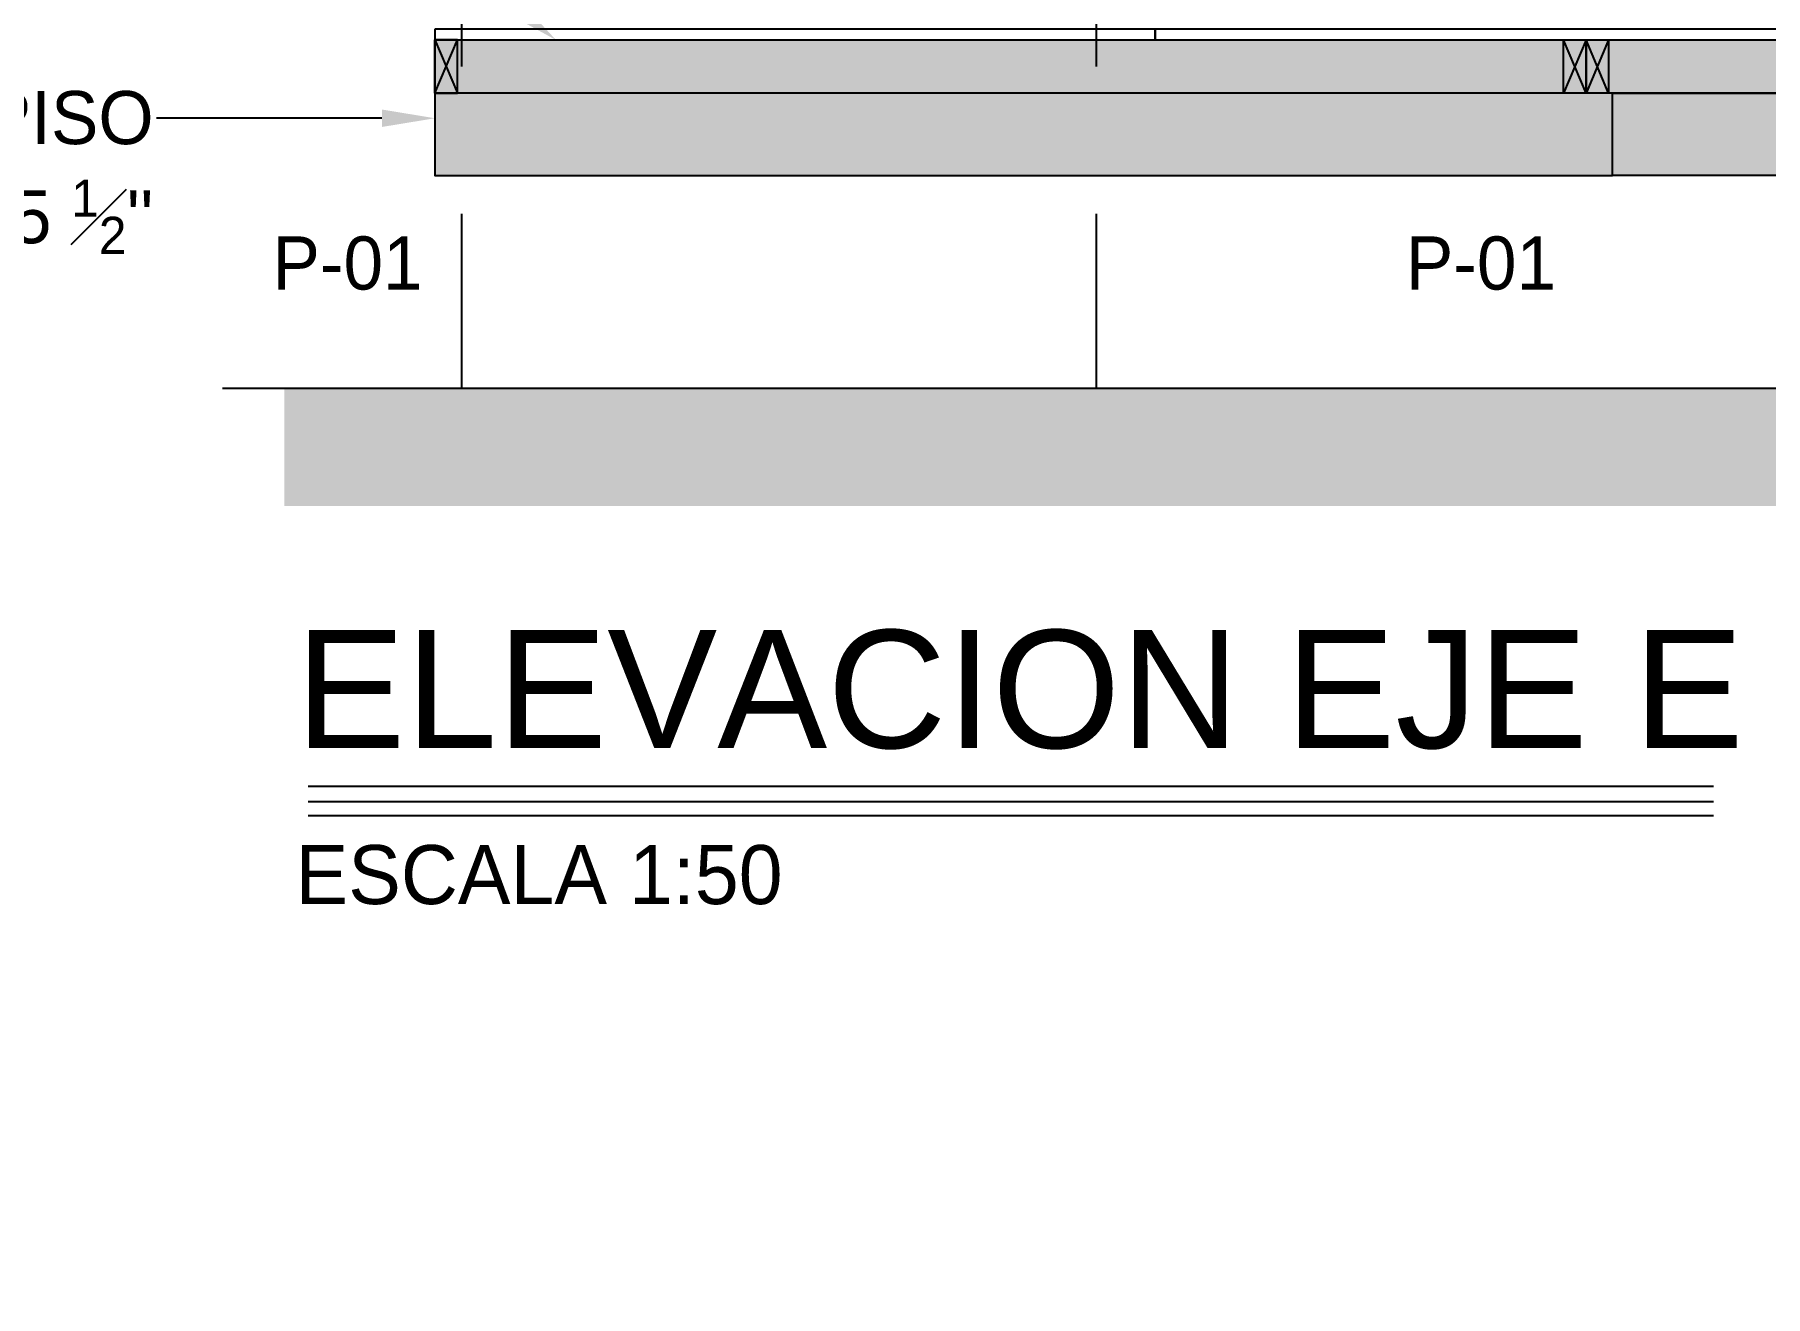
# Model space of a CAD drawing. Header units: millimetres. Extents: x 19438 to 19711, y 4351 to 4752.
# Drawn here: x 19466.269 to 19469.201, y 4515.826 to 4517.964 of the extents above; entities that cross this region are included whole.
import ezdxf
from ezdxf import colors
from ezdxf.entities.mleader import LeaderData, LeaderLine
from ezdxf.enums import TextEntityAlignment as Align
from ezdxf.math import Vec2, Vec3

# ---------------------------------------------------------------- set-up
doc = ezdxf.new("R2010")
doc.units = ezdxf.units.MM
doc.set_wipeout_variables(frame=1)
doc.linetypes.add('CENTER', pattern=[2, 1.25, -0.25, 0.25, -0.25])
doc.linetypes.add('HIDDEN2', pattern=[4.762499999999999, 3.175, -1.5875])
for name, color, linetype in [('0 @ 0.5', 7, 'Continuous'), ('cotas', 1, 'Continuous'), ('cotas @ 500', 1, 'Continuous'), ('EJES', 2, 'CENTER'), ('NIVELES', 2, 'Continuous'), ('PILOTES', 2, 'Continuous'), ('TEXTO @ 0.5', 2, 'Continuous'), ('TEXTOS TITULOS @ 0.5', 3, 'Continuous'), ('VIGAS DE PISO', 2, 'Continuous')]:
    doc.layers.add(name, color=color, linetype=linetype)
doc.styles.add('century gothic', font='GOTHIC.TTF')
doc.styles.add('NOTAS', font='GOTHIC.TTF')
doc.styles.add('SMCtitulos', font='sanss___.ttf')
doc.dimstyles.new('ANOTATIVE 100 SMCONSTRUCCIONES', dxfattribs={"dimscale": 0, "dimtxt": 0.18, "dimasz": 0.15, "dimexe": 0.18, "dimexo": 0.09, "dimgap": 0.1, "dimtad": 1, "dimzin": 0, "dimdsep": 46, "dimtxsty": 'century gothic', "dimblk1": 'FLECHA1', "dimblk2": 'FLECHA1', "dimsah": 1, "dimcen": 0.18, "dimdle": 0.075, "dimclrd": 1, "dimclre": 1, "dimclrt": 2, "dimaunit": 1, "dimadec": 0, "dimazin": 0, "dimtfac": 0.7499999999999999, "dimtix": 1, "dimtmove": 2, "dimatfit": 3, "dimfxl": 0.09, "dimtvp": 1.5, "dimtfill": 1, "dimtolj": 1, "dimtzin": 0, "dimarcsym": 0})
pattern_1 = [(0, (0.142, 0.156), (0, 0.2), [0.04000000000000001, -0.16]), (8.9726, (0.144, 0.048), (1.200000005876015, 0.1999995251177433), [0.0384708, -3.8086058]), (5.710499999999999, (0.142, 0.06), (1.800000034755268, 0.1999971014400811), [0.0401996, -1.9697752]), (344.5779, (0.142, 0.12), (2.199999903889306, -0.599997467763363), [0.06016640000000001, -5.9564754]), (353.6599, (0.146, 0.186), (0.2000000632075727, 4.085989627061748e-07), [0.0362216, -1.7748552]), (345.0686, (0.152, 0.072), (0.7999999983166444, -0.1999996738791564), [0.0310484, -3.0737864]), (348.6901, (0.082, 0.188), (0.2000000583016778, 7.413252083865452e-08), [0.0815844, -0.9382194]), (5.710499999999999, (0.144, 0.03), (1.800000034755268, 0.1999971014400811), [0.0200998, -1.989875]), (0, (0.142, 0.114), (0, 0.2), [0.02, -0.18]), (0, (0.102, 0.138), (0, 0.2), [0.06, -0.14]), (11.3099, (0.142, 0.168), (0.7999999543300329, 0.1999994872092054), [0.020396, -0.9994078000000001]), (2.726300000000001, (0.122, 0.094), (4.000000058994694, 0.1999992035454403), [0.0420476, -4.162711600000001]), (352.4054, (0.132, 0.08800000000000001), (1.599999971597214, -0.1999987367102976), [0.0302654, -2.9962834]), (0, (0.122, 0.012), (0, 0.2), [0.04000000000000001, -0.16]), (358.8309, (0.102, 0.002), (0.2000000366479377, 1.536034513610618e-07), [0.09802040000000001, -9.70402]), (0, (0.102, 0.152), (0, 0.2), [0.02, -0.18]), (0, (0.122, 0.168), (0, 0.2), [0.02, -0.18]), (0, (0.032, 0.186), (0, 0.2), [0.03, -0.17]), (350.5377, (0.08600000000000001, 0.196), (0.2000000154436844, 7.752063945765109e-08), [0.0608276, -1.1557248]), (0, (0.022, 0.196), (0, 0.2), [0.04000000000000001, -0.16]), (0, (0, 0.016), (0, 0.2), [0.022, -0.178]), (0, (0.102, 0.026), (0, 0.2), [0.02, -0.18]), (0, (0, 0.032), (0, 0.2), [0.042, -0.158]), (5.4403, (0.102, 0.044), (1.999999940230268, 0.1999989567139906), [0.04219, -4.1768144]), (0, (0.104, 0.06), (0, 0.2), [0.03800000000000001, -0.162]), (0, (0, 0.064), (0, 0.2), [0.022, -0.178]), (358.8309, (0.024, 0.096), (0.2000000366479377, 1.536034513610618e-07), [0.09802040000000001, -9.70402]), (0, (0.042, 0.114), (0, 0.2), [0.02, -0.18]), (0, (0.022, 0.12), (0, 0.2), [0.02, -0.18]), (0, (0.102, 0.12), (0, 0.2), [0.04000000000000001, -0.16]), (0, (0.062, 0.124), (0, 0.2), [0.02, -0.18]), (0, (0.022, 0.148), (0, 0.2), [0.04000000000000001, -0.16]), (19.6538, (0.07600000000000001, 0.064), (2.200000050424423, 0.7999989149399482), [0.0297322, -2.9434812]), (11.3099, (0.042, 0.12), (0.7999999543300329, 0.1999994872092054), [0.020396, -0.9994078000000001]), (11.3099, (0.122, 0.11), (0.7999999543300329, 0.1999994872092054), [0.020396, -0.9994078000000001]), (5.710499999999999, (0.062, 0.186), (1.800000034755268, 0.1999971014400811), [0.0200998, -1.989875]), (349.6952, (0, 0.2), (1.19999999539557, -0.1999989393302705), [0.0223606, -2.213707]), (348.6901, (0.022, 0.016), (0.2000000583016778, 7.413252083865452e-08), [0.020396, -0.9994078000000001]), (90, (0.042, 0.012), (-0.2, 1.224646799147353e-17), [0, -0.2]), (346.6076, (0, 0.124), (3.400000044993809, -0.7999939065965311), [0.04317399999999999, -4.2742308]), (11.3099, (0.122, 0.152), (0.7999999543300329, 0.1999994872092054), [0.020396, -0.9994078000000001]), (10.3048, (0.122, 0.026), (0.9999999576061548, 0.1999992088681574), [0.0223606, -2.213707]), (348.6901, (0.062, 0.114), (0.2000000583016778, 7.413252083865452e-08), [0.020396, -0.9994078000000001]), (348.6901, (0.082, 0.124), (0.2000000583016778, 7.413252083865452e-08), [0.020396, -0.9994078000000001]), (341.5651, (0, 0.104), (0.1999999582471591, 2.336696655391713e-07), [0.02529820000000001, -0.6071572000000001]), (345.9638, (0.022, 0.172), (0.1999999211458298, 2.48745877401424e-07), [0.0824622, -0.7421588000000001]), (343.3008, (0.062, 0.186), (1.399999991533441, -0.3999987464096421), [0.06264180000000001, -2.025419]), (0, (0.062, 0.196), (0, 0.2), [0.024, -0.176]), (345.9638, (0.042, 0.032), (0.1999999211458298, 2.48745877401424e-07), [0.0824622, -0.7421588000000001]), (345.9638, (0.022, 0.04600000000000001), (0.1999999211458298, 2.48745877401424e-07), [0.0824622, -0.7421588000000001]), (345.9638, (0.022, 0.064), (0.1999999211458298, 2.48745877401424e-07), [0.0824622, -0.7421588000000001]), (349.6952, (0, 0.152), (1.19999999539557, -0.1999989393302705), [0.0223606, -2.213707]), (345.9638, (0.062, 0.148), (0.1999999211458298, 2.48745877401424e-07), [0.041231, -0.78339]), (349.6952, (0, 0.08800000000000001), (1.19999999539557, -0.1999989393302705), [0.0223606, -2.213707]), (357.6141, (0.104, 0.074), (0.1999999891848493, 2.452822411999623e-07), [0.0480416, -4.756123]), (349.6952, (0.082, 0.11), (1.19999999539557, -0.1999989393302705), [0.0223606, -2.213707]), (12.5288, (0.104, 0.106), (0.8000000956949306, 0.1999998607468065), [0.018439, -1.8254698]), (349.5626, (0, 0.07800000000000001), (2.199999936494009, -0.3999970687046518), [0.07727880000000001, -7.650591]), (351.8699, (0.07600000000000001, 0.064), (0.1999998921841651, -4.835099234323792e-08), [0.0282842, -1.3859292]), (4.7636, (0.022, 0.084), (2.199999989954753, 0.1999982899233011), [0.0481664, -2.3601524]), (0, (0.06999999999999999, 0.08800000000000001), (0, 0.2), [0.062, -0.138]), (344.7449, (0, 0.178), (0.7999999424282382, -0.1999996642887572), [0.0228036, -2.2575472]), (350.5377, (0.042, 0.012), (0.2000000154436844, 7.752063945765109e-08), [0.0608276, -1.1557248]), (340.0169, (0, 0.05400000000000001), (0.599999976080897, -0.199999864879762), [0.0234094, -2.3175304]), (0, (0.162, 0.172), (0, 0.2), [0.01, -0.19]), (0, (0.162, 0.084), (0, 0.2), [0.02, -0.18]), (11.3099, (0.162, 0.012), (0.7999999543300329, 0.1999994872092054), [0.020396, -0.9994078000000001]), (0, (0.164, 0.032), (0, 0.2), [0.036, -0.164]), (343.3008, (0.162, 0.138), (1.399999991533441, -0.3999987464096421), [0.0208806, -2.0671802]), (348.0207, (0.164, 0.096), (3.79999992225112, -0.8002195416063549), [0.0368014, -6.7101288]), (90, (0.162, 0.012), (-0.2, 1.224646799147353e-17), [0, -0.2]), (0, (0.182, 0.016), (0, 0.2), [0.018, -0.182]), (0, (0.182, 0.05400000000000001), (0, 0.2), [0.018, -0.182]), (0, (0.182, 0.064), (0, 0.2), [0.018, -0.182]), (336.0376, (0.182, 0.132), (1.40000000548613, -0.5999973303432905), [0.0196978, -1.9500724]), (348.5163, (0.182, 0.156), (0.9999999967737594, -0.2000310941213914), [0.0183676, -13.043105]), (341.5651, (0.182, 0.084), (0.1999999582471591, 2.336696655391713e-07), [0.0189736, -0.6134816000000001]), (347.4712, (0.182, 0.182), (1.000000064081819, -0.1999999206089786), [0.018439, -1.8254698])]

# ---------------------------------------------------------------- blocks, each defined once
blk = doc.blocks.new('FLECHA1')
at = {"color": 4}
blk.add_line((-0.2461764230280465, -0.2480808452037593), (0.2480808452037602, 0.25), dxfattribs=at)
at = {"color": 1}
blk.add_line((-1, 0), (0.4961616904075186, 0), dxfattribs=at)
blk = doc.blocks.new('*D405')
at = {"layer": 'cotas', "color": 1, "lineweight": -2, "transparency": 16777216}
for p, q in [((19614.32603827352, 4625.844823780141), (19614.32603827352, 4700.844823780141)), ((19570.98360808013, 4550.844823780141), (19524.32603827352, 4550.844823780141)), ((19614.32603827352, 4548.429823780133), (19614.32603827352, 4550.844823780141)), ((19570.53385970888, 4548.429823780133), (19524.32603827352, 4548.429823780133)), ((19614.32603827352, 4473.429823780133), (19614.32603827352, 4398.429823780133))]:
    blk.add_line(p, q, dxfattribs=at)
at = {"layer": 'Defpoints', "color": 0, "transparency": 16777216}
for p in [(19614.32603827352, 4550.844823780141), (19615.98360808013, 4550.844823780141), (19615.53385970888, 4548.429823780133)]:
    blk.add_point(p, dxfattribs=at)
at = {"layer": 'cotas', "color": 1, "lineweight": -2, "transparency": 16777216, "xscale": 75, "yscale": 75, "zscale": 75}
for p, rotation in [((19614.32603827352, 4550.844823780141), 270), ((19614.32603827352, 4548.429823780133), 90)]:
    blk.add_blockref('FLECHA1', p, dxfattribs=dict(at, rotation=rotation))
at = {"layer": 'cotas', "color": 2, "transparency": 16777216, "insert": (19517.33759503763, 4549.637323780141), "char_height": 90, "attachment_point": 5, "rotation": 90, "style": 'century gothic', "bg_fill": 3, "box_fill_scale": 1.1, "bg_fill_color": 256, "bg_fill_true_color": 13158600, "bg_fill_transparency": 0}
blk.add_mtext('\\A1;2.42', dxfattribs=at)
blk = doc.blocks.new('*U13')
at = {"color": 2}
blk.add_line((5.143050385925108e-05, 0.05199075231136163), (4.761135562786087, 0.05199075231136163), dxfattribs=at)
at = {"color": 250}
blk.add_line((5.143050385925108e-05, -8.048482264655377e-06), (4.761135562786087, -8.048482264655377e-06), dxfattribs=at)
at = {"color": 7}
blk.add_line((5.143050385925108e-05, -0.0469397829081899), (4.761135562786087, -0.0469397829081899), dxfattribs=at)
at = {"color": 0, "linetype": 'ByBlock', "lineweight": -2, "style": 'NOTAS'}
for tag, p in [('1TITLE', (0.02698764862498138, 1.014167316457588)), ('2TITLE', (-0.04307518448852932, 0.1812085645030166))]:
    blk.add_attdef(tag, p, '', height=0.2999999999997272, dxfattribs=at)
blk.add_attdef('SCALE', text='', height=0.1799999999998363, dxfattribs=at).set_placement((-0.04307518448852932, -0.1475108890086503), align=Align.TOP_LEFT)
blk = doc.blocks.new('P01')
h = blk.add_hatch()
h.set_pattern_fill('MADERA_03', color=250, scale=0.2, angle=90, pattern_type=2)
h.set_pattern_definition([(90, (-0.156, 0.142), (-0.2, 1.224646799147353e-17), [0.04000000000000001, -0.16]), (98.9726, (-0.04799999999999999, 0.144), (-0.1999995251177432, 1.200000005876015), [0.0384708, -3.8086058]), (95.7105, (-0.05999999999999999, 0.142), (-0.199997101440081, 1.800000034755268), [0.0401996, -1.9697752]), (74.5779, (-0.12, 0.142), (0.5999974677633632, 2.199999903889306), [0.06016640000000001, -5.9564754]), (83.6599, (-0.186, 0.146), (-4.085989626939283e-07, 0.2000000632075727), [0.0362216, -1.7748552]), (75.06859999999999, (-0.07199999999999998, 0.152), (0.1999996738791565, 0.7999999983166444), [0.0310484, -3.0737864]), (78.6901, (-0.188, 0.08200000000000002), (-7.413252082640805e-08, 0.2000000583016778), [0.0815844, -0.9382194]), (95.7105, (-0.02999999999999999, 0.144), (-0.199997101440081, 1.800000034755268), [0.0200998, -1.989875]), (90, (-0.114, 0.142), (-0.2, 1.224646799147353e-17), [0.02, -0.18]), (90, (-0.138, 0.102), (-0.2, 1.224646799147353e-17), [0.06, -0.14]), (101.3099, (-0.168, 0.142), (-0.1999994872092053, 0.7999999543300329), [0.020396, -0.9994078000000001]), (92.72629999999998, (-0.09399999999999999, 0.122), (-0.19999920354544, 4.000000058994694), [0.0420476, -4.162711600000001]), (82.4054, (-0.088, 0.132), (0.1999987367102977, 1.599999971597214), [0.0302654, -2.9962834]), (90, (-0.01199999999999999, 0.122), (-0.2, 1.224646799147353e-17), [0.04000000000000001, -0.16]), (88.8309, (-0.001999999999999994, 0.102), (-1.536034513488153e-07, 0.2000000366479377), [0.09802040000000001, -9.70402]), (90, (-0.152, 0.102), (-0.2, 1.224646799147353e-17), [0.02, -0.18]), (90, (-0.168, 0.122), (-0.2, 1.224646799147353e-17), [0.02, -0.18]), (90, (-0.186, 0.03200000000000001), (-0.2, 1.224646799147353e-17), [0.03, -0.17]), (80.5377, (-0.196, 0.08600000000000002), (-7.752063944540462e-08, 0.2000000154436844), [0.06082760000000001, -1.1557248]), (90, (-0.196, 0.02200000000000001), (-0.2, 1.224646799147353e-17), [0.04000000000000001, -0.16]), (90, (-0.016, 9.797174393178825e-19), (-0.2, 1.224646799147353e-17), [0.022, -0.178]), (90, (-0.026, 0.102), (-0.2, 1.224646799147353e-17), [0.02, -0.18]), (90, (-0.032, 1.959434878635765e-18), (-0.2, 1.224646799147353e-17), [0.042, -0.158]), (95.44029999999997, (-0.044, 0.102), (-0.1999989567139905, 1.999999940230268), [0.04219000000000001, -4.1768144]), (90, (-0.05999999999999999, 0.104), (-0.2, 1.224646799147353e-17), [0.03800000000000001, -0.162]), (90, (-0.064, 3.91886975727153e-18), (-0.2, 1.224646799147353e-17), [0.022, -0.178]), (88.8309, (-0.096, 0.02400000000000001), (-1.536034513488153e-07, 0.2000000366479377), [0.09802040000000001, -9.70402]), (90, (-0.114, 0.04200000000000001), (-0.2, 1.224646799147353e-17), [0.02, -0.18]), (90, (-0.12, 0.02200000000000001), (-0.2, 1.224646799147353e-17), [0.02, -0.18]), (90, (-0.12, 0.102), (-0.2, 1.224646799147353e-17), [0.04000000000000001, -0.16]), (90, (-0.124, 0.06200000000000001), (-0.2, 1.224646799147353e-17), [0.02, -0.18]), (90, (-0.148, 0.02200000000000001), (-0.2, 1.224646799147353e-17), [0.04000000000000001, -0.16]), (109.6538, (-0.064, 0.07600000000000001), (-0.7999989149399481, 2.200000050424423), [0.0297322, -2.9434812]), (101.3099, (-0.12, 0.04200000000000001), (-0.1999994872092053, 0.7999999543300329), [0.020396, -0.9994078000000001]), (101.3099, (-0.11, 0.122), (-0.1999994872092053, 0.7999999543300329), [0.020396, -0.9994078000000001]), (95.7105, (-0.186, 0.06200000000000001), (-0.199997101440081, 1.800000034755268), [0.0200998, -1.989875]), (79.6952, (-0.2, 1.224646799147353e-17), (0.1999989393302706, 1.19999999539557), [0.0223606, -2.213707]), (78.6901, (-0.016, 0.022), (-7.413252082640805e-08, 0.2000000583016778), [0.020396, -0.9994078000000001]), (180, (-0.012, 0.042), (-2.449293598294707e-17, -0.2), [0, -0.2]), (76.60759999999999, (-0.124, 7.59281015471359e-18), (0.7999939065965314, 3.400000044993809), [0.043174, -4.274230800000001]), (101.3099, (-0.152, 0.122), (-0.1999994872092053, 0.7999999543300329), [0.020396, -0.9994078000000001]), (100.3048, (-0.026, 0.122), (-0.1999992088681573, 0.9999999576061548), [0.0223606, -2.213707]), (78.6901, (-0.114, 0.06200000000000001), (-7.413252082640805e-08, 0.2000000583016778), [0.020396, -0.9994078000000001]), (78.6901, (-0.124, 0.08200000000000002), (-7.413252082640805e-08, 0.2000000583016778), [0.020396, -0.9994078000000001]), (71.5651, (-0.104, 6.368163355566237e-18), (-2.336696655269248e-07, 0.1999999582471591), [0.0252982, -0.6071572]), (75.96379999999999, (-0.172, 0.02200000000000001), (-2.487458773891775e-07, 0.1999999211458298), [0.0824622, -0.7421588000000001]), (73.3008, (-0.186, 0.06200000000000001), (0.3999987464096422, 1.399999991533441), [0.06264180000000001, -2.025419]), (90, (-0.196, 0.06200000000000001), (-0.2, 1.224646799147353e-17), [0.024, -0.176]), (75.96379999999999, (-0.032, 0.042), (-2.487458773891775e-07, 0.1999999211458298), [0.0824622, -0.7421588000000001]), (75.96379999999999, (-0.04600000000000001, 0.02200000000000001), (-2.487458773891775e-07, 0.1999999211458298), [0.0824622, -0.7421588000000001]), (75.96379999999999, (-0.064, 0.02200000000000001), (-2.487458773891775e-07, 0.1999999211458298), [0.0824622, -0.7421588000000001]), (79.6952, (-0.152, 9.307315673519885e-18), (0.1999989393302706, 1.19999999539557), [0.0223606, -2.213707]), (75.96379999999999, (-0.148, 0.06200000000000001), (-2.487458773891775e-07, 0.1999999211458298), [0.041231, -0.78339]), (79.6952, (-0.08800000000000001, 5.388445916248355e-18), (0.1999989393302706, 1.19999999539557), [0.0223606, -2.213707]), (87.6141, (-0.074, 0.104), (-2.452822411877158e-07, 0.1999999891848493), [0.0480416, -4.756123]), (79.6952, (-0.11, 0.082), (0.1999989393302706, 1.19999999539557), [0.0223606, -2.213707]), (102.5288, (-0.106, 0.104), (-0.1999998607468065, 0.8000000956949306), [0.018439, -1.8254698]), (79.5626, (-0.07800000000000001, 4.776122516674678e-18), (0.3999970687046519, 2.199999936494009), [0.07727880000000001, -7.650591]), (81.86989999999999, (-0.064, 0.07600000000000001), (4.835099235548439e-08, 0.1999998921841651), [0.0282842, -1.3859292]), (94.76359999999998, (-0.084, 0.02200000000000001), (-0.1999982899233009, 2.199999989954753), [0.04816640000000001, -2.3601524]), (90, (-0.08800000000000001, 0.06999999999999999), (-0.2, 1.224646799147353e-17), [0.062, -0.138]), (74.7449, (-0.178, 1.089935651241144e-17), (0.1999996642887572, 0.7999999424282382), [0.0228036, -2.2575472]), (80.5377, (-0.012, 0.042), (-7.752063944540462e-08, 0.2000000154436844), [0.06082760000000001, -1.1557248]), (70.0169, (-0.05400000000000001, 3.306546357697854e-18), (0.199999864879762, 0.599999976080897), [0.0234094, -2.3175304]), (90, (-0.172, 0.162), (-0.2, 1.224646799147353e-17), [0.01, -0.19]), (90, (-0.08399999999999999, 0.162), (-0.2, 1.224646799147353e-17), [0.02, -0.18]), (101.3099, (-0.01199999999999999, 0.162), (-0.1999994872092053, 0.7999999543300329), [0.020396, -0.9994078000000001]), (90, (-0.03199999999999999, 0.164), (-0.2, 1.224646799147353e-17), [0.036, -0.164]), (73.3008, (-0.138, 0.162), (0.3999987464096422, 1.399999991533441), [0.0208806, -2.0671802]), (78.0207, (-0.09599999999999999, 0.164), (0.8002195416063551, 3.79999992225112), [0.0368014, -6.7101288]), (180, (-0.01199999999999999, 0.162), (-2.449293598294707e-17, -0.2), [0, -0.2]), (90, (-0.01599999999999999, 0.182), (-0.2, 1.224646799147353e-17), [0.018, -0.182]), (90, (-0.05399999999999999, 0.182), (-0.2, 1.224646799147353e-17), [0.018, -0.182]), (90, (-0.06399999999999999, 0.182), (-0.2, 1.224646799147353e-17), [0.018, -0.182]), (66.03760000000001, (-0.132, 0.182), (0.5999973303432906, 1.40000000548613), [0.0196978, -1.9500724]), (78.5163, (-0.156, 0.182), (0.2000310941213914, 0.9999999967737594), [0.0183676, -13.043105]), (71.5651, (-0.08399999999999999, 0.182), (-2.336696655269248e-07, 0.1999999582471591), [0.0189736, -0.6134816]), (77.47120000000001, (-0.182, 0.182), (0.1999999206089787, 1.000000064081819), [0.018439, -1.8254698])])
h.paths.add_polyline_path([(19444.00301116678, 4504.126282387035), (19444.15301116678, 4504.126282387035), (19444.15301116678, 4504.626282387035), (19444.00301116678, 4504.626282387035)])
blk.add_lwpolyline([(19444.00301116678, 4504.126282387035), (19444.15301116678, 4504.126282387035), (19444.15301116678, 4504.626282387035), (19444.00301116678, 4504.626282387035)], close=True)
blk = doc.blocks.new('*U570')
at = {"layer": 'cotas @ 500'}
dim = blk.add_linear_dim(base=(19614.32603827352, 4550.844823780141), p1=(19615.53385970888, 4548.429823780133), p2=(19615.98360808013, 4550.844823780141), angle=90, dimstyle='ANOTATIVE 100 SMCONSTRUCCIONES', override={"dimscale": 500, "dimtix": 1, "dimtofl": 1, "dimtmove": 1, "dimatfit": 1}, dxfattribs=at)
dim.commit()
dim.dimension.update_dxf_attribs({"geometry": '*D405', "text_midpoint": (19517.33759503763, 4549.637323780141)})

msp = doc.modelspace()

# ---------------------------------------------------------------- hatches: boundary and pattern name
h = msp.add_hatch()
h.set_pattern_fill('MADERA_03', color=250, scale=0.2, angle=90, pattern_type=2)
h.set_pattern_definition([(90, (-4.33020000448692, 0.142000000003638), (-0.2, 1.224646799147353e-17), [0.04000000000000001, -0.16]), (98.9726, (-4.22220000448692, 0.144000000003638), (-0.1999995251177432, 1.200000005876015), [0.0384708, -3.8086058]), (95.71049999999997, (-4.23420000448692, 0.142000000003638), (-0.199997101440081, 1.800000034755268), [0.0401996, -1.9697752]), (74.5779, (-4.29420000448692, 0.142000000003638), (0.5999974677633632, 2.199999903889306), [0.06016640000000001, -5.9564754]), (83.6599, (-4.36020000448692, 0.146000000003638), (-4.085989626939283e-07, 0.2000000632075727), [0.0362216, -1.7748552]), (75.06859999999999, (-4.24620000448692, 0.152000000003638), (0.1999996738791565, 0.7999999983166444), [0.0310484, -3.0737864]), (78.6901, (-4.36220000448692, 0.082000000003638), (-7.413252082640805e-08, 0.2000000583016778), [0.0815844, -0.9382194]), (95.71049999999997, (-4.20420000448692, 0.144000000003638), (-0.199997101440081, 1.800000034755268), [0.0200998, -1.989875]), (90, (-4.28820000448692, 0.142000000003638), (-0.2, 1.224646799147353e-17), [0.02, -0.18]), (90, (-4.31220000448692, 0.102000000003638), (-0.2, 1.224646799147353e-17), [0.06, -0.14]), (101.3099, (-4.34220000448692, 0.142000000003638), (-0.1999994872092053, 0.7999999543300329), [0.020396, -0.9994078]), (92.72629999999997, (-4.26820000448692, 0.122000000003638), (-0.19999920354544, 4.000000058994694), [0.0420476, -4.162711600000001]), (82.4054, (-4.26220000448692, 0.132000000003638), (0.1999987367102977, 1.599999971597214), [0.0302654, -2.9962834]), (90, (-4.18620000448692, 0.122000000003638), (-0.2, 1.224646799147353e-17), [0.04000000000000001, -0.16]), (88.8309, (-4.17620000448692, 0.102000000003638), (-1.536034513488153e-07, 0.2000000366479377), [0.09802040000000001, -9.70402]), (90, (-4.32620000448692, 0.102000000003638), (-0.2, 1.224646799147353e-17), [0.02, -0.18]), (90, (-4.34220000448692, 0.122000000003638), (-0.2, 1.224646799147353e-17), [0.02, -0.18]), (90, (-4.36020000448692, 0.03200000000363799), (-0.2, 1.224646799147353e-17), [0.03, -0.17]), (80.5377, (-4.37020000448692, 0.086000000003638), (-7.752063944540462e-08, 0.2000000154436844), [0.06082760000000001, -1.1557248]), (90, (-4.37020000448692, 0.02200000000363799), (-0.2, 1.224646799147353e-17), [0.04000000000000001, -0.16]), (90, (-4.19020000448692, 3.637979786809152e-12), (-0.2, 1.224646799147353e-17), [0.022, -0.178]), (90, (-4.20020000448692, 0.102000000003638), (-0.2, 1.224646799147353e-17), [0.02, -0.18]), (90, (-4.20620000448692, 3.637980766526592e-12), (-0.2, 1.224646799147353e-17), [0.042, -0.158]), (95.44029999999997, (-4.21820000448692, 0.102000000003638), (-0.1999989567139905, 1.999999940230268), [0.04219000000000001, -4.1768144]), (90, (-4.23420000448692, 0.104000000003638), (-0.2, 1.224646799147353e-17), [0.03800000000000001, -0.162]), (90, (-4.23820000448692, 3.63798272596147e-12), (-0.2, 1.224646799147353e-17), [0.022, -0.178]), (88.8309, (-4.27020000448692, 0.02400000000363799), (-1.536034513488153e-07, 0.2000000366479377), [0.09802040000000001, -9.70402]), (90, (-4.28820000448692, 0.04200000000363799), (-0.2, 1.224646799147353e-17), [0.02, -0.18]), (90, (-4.29420000448692, 0.02200000000363799), (-0.2, 1.224646799147353e-17), [0.02, -0.18]), (90, (-4.29420000448692, 0.102000000003638), (-0.2, 1.224646799147353e-17), [0.04000000000000001, -0.16]), (90, (-4.29820000448692, 0.06200000000363799), (-0.2, 1.224646799147353e-17), [0.02, -0.18]), (90, (-4.32220000448692, 0.02200000000363799), (-0.2, 1.224646799147353e-17), [0.04000000000000001, -0.16]), (109.6538, (-4.23820000448692, 0.07600000000363799), (-0.7999989149399481, 2.200000050424423), [0.0297322, -2.9434812]), (101.3099, (-4.29420000448692, 0.04200000000363799), (-0.1999994872092053, 0.7999999543300329), [0.020396, -0.9994078]), (101.3099, (-4.28420000448692, 0.122000000003638), (-0.1999994872092053, 0.7999999543300329), [0.020396, -0.9994078]), (95.71049999999997, (-4.36020000448692, 0.06200000000363799), (-0.199997101440081, 1.800000034755268), [0.0200998, -1.989875]), (79.6952, (-4.37420000448692, 3.637991053559704e-12), (0.1999989393302706, 1.19999999539557), [0.02236059999999999, -2.213706999999999]), (78.6901, (-4.19020000448692, 0.02200000000363798), (-7.413252082640805e-08, 0.2000000583016778), [0.020396, -0.9994078000000001]), (180, (-4.18620000448692, 0.04200000000363798), (-2.449293598294707e-17, -0.2), [0, -0.2]), (76.60759999999999, (-4.29820000448692, 3.637986399901867e-12), (0.7999939065965314, 3.400000044993809), [0.043174, -4.274230800000001]), (101.3099, (-4.32620000448692, 0.122000000003638), (-0.1999994872092053, 0.7999999543300329), [0.020396, -0.9994078]), (100.3048, (-4.20020000448692, 0.122000000003638), (-0.1999992088681573, 0.9999999576061548), [0.0223606, -2.213707]), (78.6901, (-4.28820000448692, 0.06200000000363799), (-7.413252082640805e-08, 0.2000000583016778), [0.020396, -0.9994078000000001]), (78.6901, (-4.29820000448692, 0.082000000003638), (-7.413252082640805e-08, 0.2000000583016778), [0.020396, -0.9994078000000001]), (71.5651, (-4.27820000448692, 3.637985175255069e-12), (-2.336696655269248e-07, 0.1999999582471591), [0.0252982, -0.6071571999999998]), (75.96379999999999, (-4.34620000448692, 0.02200000000363799), (-2.487458773891775e-07, 0.1999999211458298), [0.0824622, -0.7421588000000001]), (73.3008, (-4.36020000448692, 0.06200000000363799), (0.3999987464096422, 1.399999991533441), [0.06264180000000001, -2.025419]), (90, (-4.37020000448692, 0.06200000000363799), (-0.2, 1.224646799147353e-17), [0.024, -0.176]), (75.96379999999999, (-4.20620000448692, 0.04200000000363798), (-2.487458773891775e-07, 0.1999999211458298), [0.0824622, -0.7421588000000001]), (75.96379999999999, (-4.22020000448692, 0.02200000000363798), (-2.487458773891775e-07, 0.1999999211458298), [0.0824622, -0.7421588000000001]), (75.96379999999999, (-4.23820000448692, 0.02200000000363798), (-2.487458773891775e-07, 0.1999999211458298), [0.0824622, -0.7421588000000001]), (79.6952, (-4.32620000448692, 3.637988114407387e-12), (0.1999989393302706, 1.19999999539557), [0.02236059999999999, -2.213706999999999]), (75.96379999999999, (-4.32220000448692, 0.06200000000363799), (-2.487458773891775e-07, 0.1999999211458298), [0.041231, -0.78339]), (79.6952, (-4.26220000448692, 3.637984195537629e-12), (0.1999989393302706, 1.19999999539557), [0.02236059999999999, -2.213706999999999]), (87.6141, (-4.24820000448692, 0.104000000003638), (-2.452822411877158e-07, 0.1999999891848493), [0.04804159999999999, -4.756122999999999]), (79.6952, (-4.28420000448692, 0.08200000000363798), (0.1999989393302706, 1.19999999539557), [0.02236059999999999, -2.213706999999999]), (102.5288, (-4.28020000448692, 0.104000000003638), (-0.1999998607468065, 0.8000000956949306), [0.018439, -1.8254698]), (79.5626, (-4.25220000448692, 3.63798358321423e-12), (0.3999970687046519, 2.199999936494009), [0.07727880000000001, -7.650591]), (81.86989999999999, (-4.23820000448692, 0.07600000000363799), (4.835099235548439e-08, 0.1999998921841651), [0.0282842, -1.3859292]), (94.76359999999998, (-4.25820000448692, 0.02200000000363798), (-0.1999982899233009, 2.199999989954753), [0.04816640000000001, -2.3601524]), (90, (-4.26220000448692, 0.07000000000363797), (-0.2, 1.224646799147353e-17), [0.062, -0.138]), (74.7449, (-4.35220000448692, 3.637989706448225e-12), (0.1999996642887572, 0.7999999424282382), [0.0228036, -2.2575472]), (80.5377, (-4.18620000448692, 0.04200000000363798), (-7.752063944540462e-08, 0.2000000154436844), [0.06082760000000001, -1.1557248]), (70.0169, (-4.22820000448692, 3.637982113638071e-12), (0.199999864879762, 0.599999976080897), [0.0234094, -2.3175304]), (90, (-4.34620000448692, 0.162000000003638), (-0.2, 1.224646799147353e-17), [0.01, -0.19]), (90, (-4.25820000448692, 0.162000000003638), (-0.2, 1.224646799147353e-17), [0.02, -0.18]), (101.3099, (-4.18620000448692, 0.162000000003638), (-0.1999994872092053, 0.7999999543300329), [0.020396, -0.9994078]), (90, (-4.20620000448692, 0.164000000003638), (-0.2, 1.224646799147353e-17), [0.036, -0.164]), (73.3008, (-4.31220000448692, 0.162000000003638), (0.3999987464096422, 1.399999991533441), [0.0208806, -2.0671802]), (78.0207, (-4.27020000448692, 0.164000000003638), (0.8002195416063551, 3.79999992225112), [0.0368014, -6.7101288]), (180, (-4.18620000448692, 0.162000000003638), (-2.449293598294707e-17, -0.2), [0, -0.2]), (90, (-4.19020000448692, 0.182000000003638), (-0.2, 1.224646799147353e-17), [0.018, -0.182]), (90, (-4.22820000448692, 0.182000000003638), (-0.2, 1.224646799147353e-17), [0.018, -0.182]), (90, (-4.23820000448692, 0.182000000003638), (-0.2, 1.224646799147353e-17), [0.018, -0.182]), (66.03760000000001, (-4.30620000448692, 0.182000000003638), (0.5999973303432906, 1.40000000548613), [0.0196978, -1.9500724]), (78.5163, (-4.33020000448692, 0.182000000003638), (0.2000310941213914, 0.9999999967737594), [0.0183676, -13.043105]), (71.5651, (-4.25820000448692, 0.182000000003638), (-2.336696655269248e-07, 0.1999999582471591), [0.01897359999999999, -0.6134815999999998]), (77.47120000000001, (-4.35620000448692, 0.182000000003638), (0.1999999206089787, 1.000000064081819), [0.018439, -1.8254698])])
h.paths.add_polyline_path([(19468.01230091861, 4517.364989295689), (19467.8623009186, 4517.364989295689), (19467.8623009186, 4517.864989295689), (19468.01230091861, 4517.864989295689)])

# ---------------------------------------------------------------- linework, layer by layer
at = {"layer": 'PILOTES', "color": 250}
msp.add_lwpolyline([(19468.01230091861, 4517.364989295689), (19467.8623009186, 4517.364989295689), (19467.8623009186, 4517.864989295689), (19468.01230091861, 4517.864989295689)], close=True, dxfattribs=at)

# ---------------------------------------------------------------- block references
at = {"layer": 'PILOTES', "xscale": -1}
for p in [(38911.10031208539, 13.23870690865078), (38913.02031208538, 13.23870690865078)]:
    msp.add_blockref('P01', p, dxfattribs=at)

# ---------------------------------------------------------------- next in the draw order: wipeouts: each hides what was drawn before it
msp.add_wipeout([(19466.94730091861, 4517.864989295685), (19466.94730091861, 4517.724989295686), (19468.942300918607, 4517.724989295686), (19468.942300918607, 4517.864989295685)]).dxf.layer = 'VIGAS DE PISO'

# ---------------------------------------------------------------- next in the draw order: wipeouts: each hides what was drawn before it
msp.add_wipeout([(19470.937300918606, 4517.864989295685), (19470.937300918606, 4517.724989295686), (19468.94230091861, 4517.724989295686), (19468.94230091861, 4517.864989295685)]).dxf.layer = 'VIGAS DE PISO'

# ---------------------------------------------------------------- next in the draw order: block references
at = {"layer": 'cotas'}
msp.add_blockref('*U570', (0, 0), dxfattribs=at)

# ---------------------------------------------------------------- next in the draw order: hatches: boundary and pattern name
h = msp.add_hatch()
h.set_pattern_fill('MADERA_03', color=250, scale=0.2, pattern_type=2)
h.set_pattern_definition(pattern_1)
h.paths.add_polyline_path([(19466.94730091861, 4517.954989295685), (19468.89730091861, 4517.954989295685), (19468.89730091861, 4517.864989295687), (19466.94730091861, 4517.864989295687)])
h = msp.add_hatch()
h.set_pattern_fill('MADERA_03', color=250, scale=0.2, pattern_type=2)
h.set_pattern_definition(pattern_1)
h.paths.add_polyline_path([(19468.89730091861, 4517.954989295687), (19470.93730091861, 4517.954989295687), (19470.93730091861, 4517.864989295686), (19468.89730091861, 4517.864989295686)])
h = msp.add_hatch()
h.set_pattern_fill('MADERA_03', color=250, scale=0.2, pattern_type=2)
h.set_pattern_definition(pattern_1)
h.paths.add_polyline_path([(19466.94730091861, 4517.864989295686), (19466.94730091861, 4517.724989295686), (19468.94230091861, 4517.724989295686), (19468.94230091861, 4517.864989295686)])
h = msp.add_hatch()
h.set_pattern_fill('MADERA_03', color=250, scale=0.2, pattern_type=2)
h.set_pattern_definition(pattern_1)
h.paths.add_polyline_path([(19470.93730091861, 4517.864989295686), (19470.93730091861, 4517.724989295686), (19468.94230091861, 4517.724989295686), (19468.94230091861, 4517.864989295686)])
h = msp.add_hatch()
h.set_pattern_fill('EARTH', color=8, scale=0.01, angle=45)
h.set_pattern_definition([(45, (22.91428975182862, 13.23870690865078), (6.938893903907228e-18, 0.08980256121069152), [0.0635, -0.0635]), (45, (22.89745177160162, 13.25554488887779), (6.938893903907228e-18, 0.08980256121069152), [0.0635, -0.0635]), (45, (22.88061379137461, 13.27238286910479), (6.938893903907228e-18, 0.08980256121069152), [0.0635, -0.0635]), (135, (22.88061379137461, 13.28360818925613), (-0.08980256121069152, 6.938893903907228e-18), [0.0635, -0.0635]), (135, (22.89745177160162, 13.30044616948313), (-0.08980256121069152, 6.938893903907228e-18), [0.0635, -0.0635]), (135, (22.91428975182862, 13.31728414971014), (-0.08980256121069152, 6.938893903907228e-18), [0.0635, -0.0635])])
h.paths.add_polyline_path([(19473.63070092758, 4517.164989295687), (19473.63070092758, 4517.364989295686), (19466.69230091861, 4517.364989295686), (19466.69230091861, 4517.164989295687)])

# ---------------------------------------------------------------- next in the draw order: linework, layer by layer
at = {"color": 5}
msp.add_line((19466.69230091861, 4517.364989295686), (19473.63070092758, 4517.364989295686), dxfattribs=at)
at = {"color": 1}
for points in [[(19466.94730091861, 4517.972989295685), (19466.94730091861, 4517.954989295685), (19468.16730091861, 4517.954989295685), (19468.16730091861, 4517.972989295685)], [(19468.16730091861, 4517.972989295685), (19468.16730091861, 4517.954989295685), (19469.38730091861, 4517.954989295685), (19469.38730091861, 4517.972989295685)]]:
    msp.add_lwpolyline(points, close=True, dxfattribs=at)
at = {"layer": 'EJES', "color": 1}
for p, q in [((19466.99230091861, 4521.660155431114), (19466.99230091861, 4517.364989295686)), ((19468.06728739769, 4521.660155431114), (19468.06728739769, 4517.364989295686))]:
    msp.add_line(p, q, dxfattribs=at)
at = {"layer": 'NIVELES', "color": 1, "linetype": 'HIDDEN2', "ltscale": 0.1}
msp.add_line((19466.58725084741, 4517.364989295685), (19474.7357509988, 4517.364989295685), dxfattribs=at)
at = {"layer": 'VIGAS DE PISO'}
for p, q in [((19466.94730091861, 4517.954989295685), (19466.98530091861, 4517.864989295685)), ((19466.94730091861, 4517.864989295685), (19466.98530091861, 4517.954989295685)), ((19468.89730091861, 4517.954989295687), (19468.85930091861, 4517.864989295687)), ((19468.89730091861, 4517.864989295687), (19468.85930091861, 4517.954989295687)), ((19468.93530091861, 4517.954989295687), (19468.89730091861, 4517.864989295687)), ((19468.93530091861, 4517.864989295687), (19468.89730091861, 4517.954989295687))]:
    msp.add_line(p, q, dxfattribs=at)
for points in [[(19466.94730091861, 4517.954989295685), (19466.94730091861, 4517.864989295685), (19466.98530091861, 4517.864989295685), (19466.98530091861, 4517.954989295685)], [(19466.94730091861, 4517.954989295685), (19468.89730091861, 4517.954989295685), (19468.89730091861, 4517.864989295687), (19466.94730091861, 4517.864989295687)], [(19468.89730091861, 4517.954989295687), (19468.89730091861, 4517.864989295687), (19468.85930091861, 4517.864989295687), (19468.85930091861, 4517.954989295687)], [(19468.93530091861, 4517.954989295687), (19468.93530091861, 4517.864989295687), (19468.89730091861, 4517.864989295687), (19468.89730091861, 4517.954989295687)], [(19468.89730091861, 4517.954989295687), (19470.93730091861, 4517.954989295687), (19470.93730091861, 4517.864989295686), (19468.89730091861, 4517.864989295686)], [(19466.94730091861, 4517.864989295686), (19466.94730091861, 4517.724989295686), (19468.94230091861, 4517.724989295686), (19468.94230091861, 4517.864989295686)], [(19470.93730091861, 4517.864989295686), (19470.93730091861, 4517.724989295686), (19468.94230091861, 4517.724989295686), (19468.94230091861, 4517.864989295686)]]:
    msp.add_lwpolyline(points, close=True, dxfattribs=at)

# ---------------------------------------------------------------- next in the draw order: block references
at = {"layer": 'TEXTOS TITULOS @ 0.5'}
ref = msp.add_blockref('*U13', (19466.73262005976, 4516.664458784534), dxfattribs=dict(at, xscale=0.5, yscale=0.5, zscale=0.5))
ref.add_attrib('2TITLE', 'ELEVACION EJE E', (19466.71108246759, 4516.755063066795), dxfattribs={"layer": '0', "color": 0, "linetype": 'ByBlock', "lineweight": -2, "height": 0.2, "style": 'SMCtitulos'})
ref.add_attrib('SCALE', 'ESCALA 1:50', dxfattribs={"layer": '0', "color": 0, "linetype": 'ByBlock', "lineweight": -2, "height": 0.1, "style": 'NOTAS'}).set_placement((19466.71108246759, 4516.590703340026), align=Align.TOP_LEFT)

# ---------------------------------------------------------------- next in the draw order: texts
at = {"layer": 'TEXTO @ 0.5', "color": 2, "char_height": 0.09, "width": 0.2385342624065261, "attachment_point": 1, "style": 'century gothic'}
for insert in [(19466.67209390106, 4517.622003449731), (19468.59209390106, 4517.622003449732)]:
    msp.add_mtext('P-01 ', dxfattribs=dict(at, insert=insert))

# ---------------------------------------------------------------- next in the draw order: leaders
at = {"layer": '0 @ 0.5'}
ml = msp.add_multileader_mtext('Standard', dxfattribs=at)
ml.set_content("\\A1;PANELES DE PISO\\PVP1 2 {\\H0.7x;\\S1#2;}''x5 {\\H0.7x;\\S1#2;}''", color=2, style='century gothic')
ml.set_leader_properties(color=1)
ml.build(insert=Vec2(0, 0))
ml.multileader.update_dxf_attribs({"dogleg_length": 0.09, "arrow_head_size": 0.09, "scale": 0.5})
ctx = ml.context
ctx.base_point, ctx.scale, ctx.char_height, ctx.arrow_head_size, ctx.landing_gap_size, ctx.plane_origin = Vec3(19465.46589045489, 4518.367818990491), 0.5, 0.09, 0.09, 0.005, Vec3(19466.94730091861, 4518.196648185217)
ctx.text_align_type = 2
notes = []
notes.append((ctx, [(0, (1, 1, 0), (19466.62284092844, 4518.367818990491), (-1, 0), 0.1471612145451218, [(0, [(19467.15212774831, 4517.954989295687)], 0, [])])]))
ctx.mtext.insert, ctx.mtext.alignment, ctx.mtext.flow_direction = Vec3(19466.47067971389, 4518.413950873564), 3, 5
ml = msp.add_multileader_mtext('Standard', dxfattribs=at)
ml.set_content("\\A1;VIGAS DE PISO\\PVP1 2 {\\H0.7x;\\S1#2;}''x5 {\\H0.7x;\\S1#2;}''", color=2, style='century gothic')
ml.set_leader_properties(color=1)
ml.build(insert=Vec2(0, 0))
ml.multileader.update_dxf_attribs({"dogleg_length": 0.09, "arrow_head_size": 0.09, "scale": 0.5})
ctx = ml.context
ctx.base_point, ctx.scale, ctx.char_height, ctx.arrow_head_size, ctx.landing_gap_size, ctx.plane_origin = Vec3(19465.59260017617, 4517.822274134376), 0.5, 0.09, 0.09, 0.005, Vec3(19466.94730091861, 4517.651103329102)
ctx.text_align_type = 2
notes.append((ctx, [(0, (1, 1, 0), (19466.62284092844, 4517.822274134376), (-1, 0), 0.1471612145451218, [(0, [(19466.94730091861, 4517.822274134376)], 0, [])])]))
ctx.mtext.insert, ctx.mtext.alignment, ctx.mtext.flow_direction = Vec3(19466.4706797139, 4517.868406017449), 3, 5
for ctx, leaders in notes:
    for number, flags, end, landing, length, lines in leaders:
        leader = LeaderData()
        leader.index, (leader.has_last_leader_line, leader.has_dogleg_vector, leader.attachment_direction) = number, flags
        leader.last_leader_point, leader.dogleg_vector, leader.dogleg_length = Vec3(end), Vec3(landing), length
        for number, points, colour, breaks in lines:
            line = LeaderLine()
            line.index, line.vertices, line.color, line.breaks = number, Vec3.list(points), colors.encode_raw_color(colour), breaks
            leader.lines.append(line)
        ctx.leaders.append(leader)

doc.saveas('drawing.dxf')
